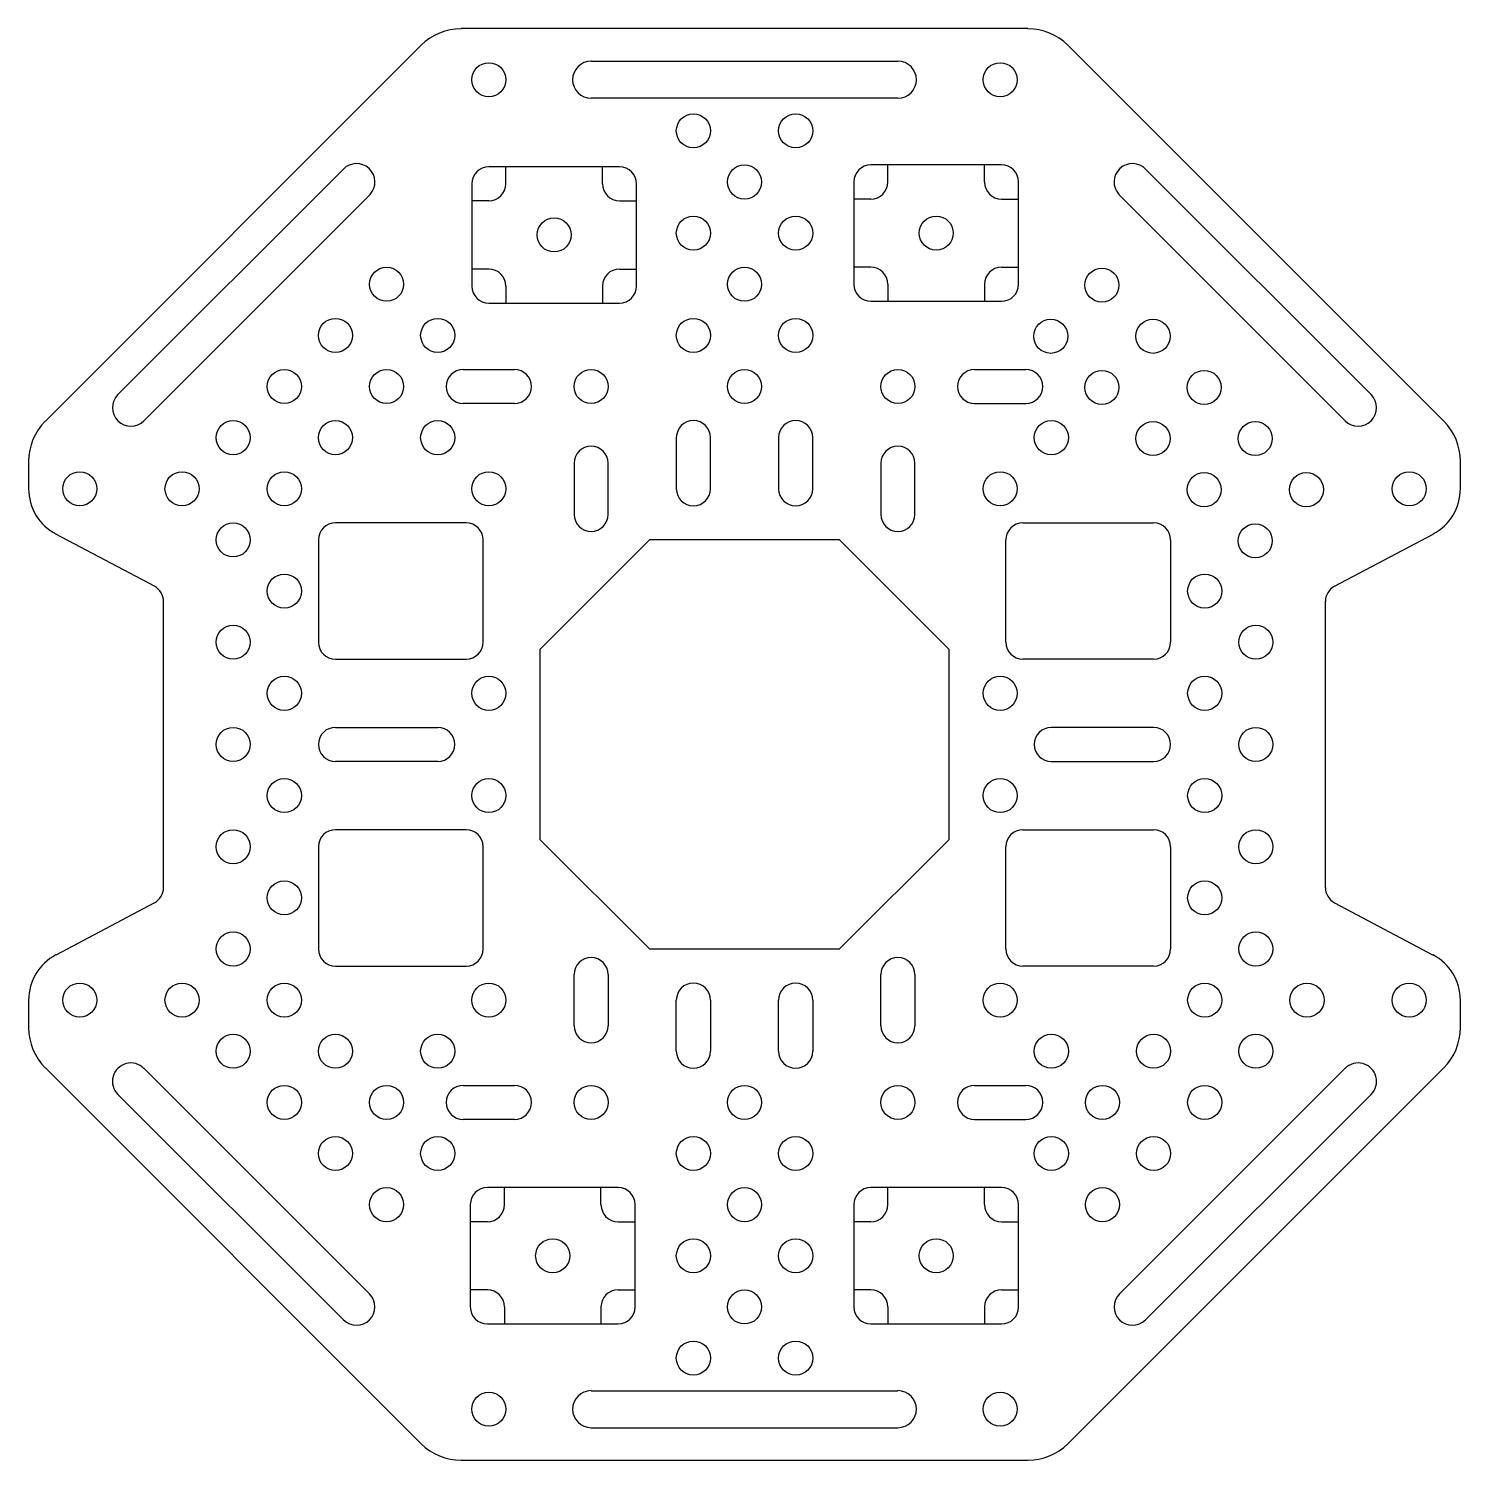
# Model space of a CAD drawing. Header units: millimetres. Extents: x 93 to 219, y 131 to 257.
import ezdxf

# ---------------------------------------------------------------- set-up
doc = ezdxf.new("R2010")
doc.units = ezdxf.units.MM
doc.layers.add('Default', color=7, linetype='Continuous')

msp = doc.modelspace()

# ---------------------------------------------------------------- linework, layer by layer
at = {"layer": 'Default', "color": 7, "linetype": 'Continuous'}
for p, q in [((181.03, 257.5), (131.17, 257.5)), ((127.63, 256.03), (94.57, 222.96)), ((217.63, 222.96), (184.56, 256.03)), ((142.6, 254.62), (169.6, 254.62)), ((169.6, 251.37), (142.6, 251.37)), ((100.95, 225.29), (120.77, 245.11)), ((145.1, 245.34), (133.6, 245.34)), ((135.1, 243.84), (135.1, 245.34)), ((143.6, 243.84), (143.6, 245.34)), ((178.72, 245.5), (167.22, 245.5)), ((168.72, 244), (168.72, 245.5)), ((177.22, 244), (177.22, 245.5)), ((191.34, 245.2), (191.43, 245.11)), ((191.43, 245.11), (211.25, 225.29)), ((132.1, 243.84), (132.1, 234.84)), ((146.6, 234.84), (146.6, 243.84)), ((165.72, 244), (165.72, 235)), ((180.22, 235), (180.22, 244)), ((123.15, 242.89), (103.25, 222.99)), ((133.6, 242.34), (132.1, 242.34)), ((145.1, 242.34), (146.6, 242.34)), ((167.22, 242.5), (165.72, 242.5)), ((178.72, 242.5), (180.22, 242.5)), ((208.95, 222.99), (189.05, 242.89)), ((133.6, 236.34), (132.1, 236.34)), ((145.1, 236.34), (146.6, 236.34)), ((167.22, 236.5), (165.72, 236.5)), ((178.72, 236.5), (180.22, 236.5)), ((135.1, 234.84), (135.1, 233.34)), ((143.6, 234.84), (143.6, 233.34)), ((168.72, 235), (168.72, 233.5)), ((177.22, 235), (177.22, 233.5)), ((133.6, 233.34), (145.1, 233.34)), ((167.22, 233.5), (178.72, 233.5)), ((131.35, 227.5), (135.85, 227.5)), ((176.35, 227.5), (180.85, 227.5)), ((135.85, 224.5), (131.35, 224.5)), ((176.35, 224.5), (180.85, 224.5)), ((150.1, 221.5), (150.1, 217)), ((153.1, 217), (153.1, 221.5)), ((159.1, 221.5), (159.1, 217)), ((162.1, 217), (162.1, 221.5)), ((93.1, 219.42), (93.1, 217)), ((141.1, 219.25), (141.1, 214.75)), ((144.1, 214.75), (144.1, 219.25)), ((168.1, 219.25), (168.1, 214.75)), ((171.1, 214.75), (171.1, 219.25)), ((219.1, 217), (219.1, 219.42)), ((104.18, 208.42), (95.49, 213.02)), ((131.6, 214), (120.1, 214)), ((180.6, 214), (192.1, 214)), ((208.02, 208.42), (216.71, 213.02)), ((118.6, 212.5), (118.6, 203.5)), ((133.1, 203.5), (133.1, 212.5)), ((147.74, 212.5), (138.1, 202.86)), ((164.46, 212.5), (147.74, 212.5)), ((174.1, 202.86), (164.46, 212.5)), ((179.1, 203.5), (179.1, 212.5)), ((193.6, 212.5), (193.6, 203.5)), ((104.97, 181.88), (104.97, 207.11)), ((207.22, 181.88), (207.22, 207.11)), ((120.1, 202), (131.6, 202)), ((138.1, 202.86), (138.1, 186.14)), ((174.1, 186.14), (174.1, 202.86)), ((192.1, 202), (180.6, 202)), ((120.1, 196), (129.1, 196)), ((192.1, 196), (183.1, 196)), ((129.1, 193), (120.1, 193)), ((183.1, 193), (192.1, 193)), ((131.6, 187), (120.1, 187)), ((180.6, 187), (192.1, 187)), ((118.6, 185.5), (118.6, 176.5)), ((133.1, 176.5), (133.1, 185.5)), ((138.1, 186.14), (147.74, 176.5)), ((164.46, 176.5), (174.1, 186.14)), ((179.1, 176.5), (179.1, 185.5)), ((193.6, 185.5), (193.6, 176.5)), ((104.18, 180.57), (95.49, 175.97)), ((208.02, 180.57), (216.71, 175.97)), ((147.74, 176.5), (164.46, 176.5)), ((120.1, 175), (131.6, 175)), ((141.1, 169.75), (141.1, 174.25)), ((144.1, 174.25), (144.1, 169.75)), ((168.1, 169.75), (168.1, 174.25)), ((171.1, 174.25), (171.1, 169.75)), ((192.1, 175), (180.6, 175)), ((93.1, 172), (93.1, 169.57)), ((150.1, 167.5), (150.1, 172)), ((153.1, 172), (153.1, 167.5)), ((159.1, 167.5), (159.1, 172)), ((162.1, 172), (162.1, 167.5)), ((219.1, 169.57), (219.1, 172)), ((94.57, 166.03), (127.63, 132.96)), ((103.2, 166.05), (103.21, 166.04)), ((103.25, 166), (123.1, 146.14)), ((184.56, 132.96), (217.63, 166.03)), ((189.09, 146.14), (209, 166.05)), ((209, 166.05), (208.98, 166.04)), ((131.35, 164.5), (135.85, 164.5)), ((176.35, 164.5), (180.85, 164.5)), ((120.81, 143.85), (100.95, 163.7)), ((211.25, 163.7), (191.39, 143.85)), ((135.85, 161.5), (131.35, 161.5)), ((176.35, 161.5), (180.85, 161.5)), ((144.97, 155.5), (133.47, 155.5)), ((134.97, 154), (134.97, 155.5)), ((143.47, 154), (143.47, 155.5)), ((178.72, 155.5), (167.22, 155.5)), ((168.72, 154), (168.72, 155.5)), ((177.22, 154), (177.22, 155.5)), ((131.97, 154), (131.97, 145)), ((146.47, 145), (146.47, 154)), ((165.72, 154), (165.72, 145)), ((180.22, 145), (180.22, 154)), ((133.47, 152.5), (131.97, 152.5)), ((144.97, 152.5), (146.47, 152.5)), ((167.22, 152.5), (165.72, 152.5)), ((178.72, 152.5), (180.22, 152.5)), ((133.47, 146.5), (131.97, 146.5)), ((144.97, 146.5), (146.47, 146.5)), ((167.22, 146.5), (165.72, 146.5)), ((178.72, 146.5), (180.22, 146.5)), ((134.97, 145), (134.97, 143.5)), ((143.47, 145), (143.47, 143.5)), ((168.72, 145), (168.72, 143.5)), ((177.22, 145), (177.22, 143.5)), ((133.47, 143.5), (144.97, 143.5)), ((167.22, 143.5), (178.72, 143.5)), ((142.6, 137.62), (169.6, 137.62)), ((142.6, 134.37), (169.6, 134.37)), ((131.17, 131.5), (181.03, 131.5))]:
    msp.add_line(p, q, dxfattribs=at)
for centre in [(133.6, 253), (178.6, 253), (151.6, 248.5), (160.6, 248.5), (156.1, 244), (139.35, 239.34), (151.6, 239.5), (160.6, 239.5), (172.97, 239.5), (124.6, 235), (156.1, 235), (187.55, 234.92), (120.1, 230.5), (129.1, 230.5), (151.6, 230.5), (160.6, 230.5), (183.05, 230.42), (192.05, 230.42), (115.6, 226), (124.6, 226), (142.6, 226), (156.1, 226), (169.6, 226), (187.55, 225.92), (196.55, 225.92), (111.1, 221.5), (120.1, 221.5), (129.1, 221.5), (183.1, 221.5), (192.05, 221.42), (201.05, 221.42), (97.6, 217), (106.6, 217), (115.6, 217), (133.6, 217), (178.6, 217), (196.55, 216.92), (205.55, 216.92), (214.6, 217), (111.1, 212.5), (201.05, 212.42), (115.6, 208), (196.6, 208), (111.1, 203.5), (201.1, 203.5), (115.6, 199), (133.6, 199), (178.6, 199), (196.6, 199), (111.1, 194.5), (201.1, 194.5), (115.6, 190), (133.6, 190), (178.6, 190), (196.6, 190), (111.1, 185.5), (201.1, 185.5), (115.6, 181), (196.6, 181), (111.1, 176.5), (201.1, 176.5), (97.6, 172), (106.6, 172), (115.6, 172), (133.6, 172), (178.6, 172), (196.6, 172), (205.6, 172), (214.6, 172), (111.1, 167.5), (120.1, 167.5), (129.1, 167.5), (183.1, 167.5), (192.1, 167.5), (201.1, 167.5), (115.6, 163), (124.6, 163), (142.6, 163), (156.1, 163), (169.6, 163), (187.6, 163), (196.6, 163), (120.1, 158.5), (129.1, 158.5), (151.6, 158.5), (160.6, 158.5), (183.1, 158.5), (192.1, 158.5), (124.6, 154), (156.1, 154), (187.6, 154), (139.22, 149.5), (151.6, 149.5), (160.6, 149.5), (172.97, 149.5), (156.1, 145), (151.6, 140.5), (160.6, 140.5), (133.6, 136), (178.6, 136)]:
    msp.add_circle(centre, 1.5, dxfattribs=at)
for centre, radius, start, end in [((131.23, 252.35), 5.14, 90.6671, 134.3329), ((180.97, 252.35), 5.14, 45.6671, 89.3329), ((142.6, 253), 1.63, 90, 270), ((169.6, 253), 1.63, 270, 90), ((121.96, 244), 1.62, 317.1465, 136.695), ((133.6, 243.84), 1.5, 90, 180), ((145.1, 243.84), 1.5, 0, 90), ((167.22, 244), 1.5, 90, 180), ((178.72, 244), 1.5, 0, 90), ((190.24, 244), 1.62, 43.305, 222.8535), ((133.6, 243.84), 1.5, 270, 0), ((145.1, 243.84), 1.5, 180, 270), ((167.22, 244), 1.5, 270, 0), ((178.72, 244), 1.5, 180, 270), ((133.6, 234.84), 1.5, 0, 90), ((145.1, 234.84), 1.5, 90, 180), ((167.22, 235), 1.5, 0, 90), ((178.72, 235), 1.5, 90, 180), ((133.6, 234.84), 1.5, 180, 270), ((145.1, 234.84), 1.5, 270, 0), ((167.22, 235), 1.5, 180, 270), ((178.72, 235), 1.5, 270, 0), ((131.35, 226), 1.5, 90, 270), ((135.85, 226), 1.5, 270, 90), ((176.35, 226), 1.5, 90, 270), ((180.85, 226), 1.5, 270, 90), ((102.1, 224.14), 1.62, 135, 315), ((210.1, 224.14), 1.62, 225, 45), ((98.1, 219.42), 5, 134.9617, 180), ((151.6, 221.5), 1.5, 0, 180), ((160.6, 221.5), 1.5, 0, 180), ((214.1, 219.42), 5, 0, 45.0383), ((142.6, 219.25), 1.5, 0, 180), ((169.6, 219.25), 1.5, 0, 180), ((97.6, 217), 4.5, 180, 242.0845), ((151.6, 217), 1.5, 180, 0), ((160.6, 217), 1.5, 180, 0), ((214.6, 217), 4.5, 297.9155, 0), ((142.6, 214.75), 1.5, 180, 0), ((169.6, 214.75), 1.5, 180, 0), ((120.1, 212.5), 1.5, 90, 180), ((131.6, 212.5), 1.5, 0, 90), ((180.6, 212.5), 1.5, 90, 180), ((192.1, 212.5), 1.5, 0, 90), ((103.47, 207.09), 1.5, 359.3125, 62.0845), ((208.72, 207.09), 1.5, 117.9155, 180.6875), ((120.1, 203.5), 1.5, 180, 270), ((131.6, 203.5), 1.5, 270, 0), ((180.6, 203.5), 1.5, 180, 270), ((192.1, 203.5), 1.5, 270, 0), ((120.1, 194.5), 1.5, 90, 270), ((129.1, 194.5), 1.5, 270, 90), ((183.1, 194.5), 1.5, 90, 270), ((192.1, 194.5), 1.5, 270, 90), ((120.1, 185.5), 1.5, 90, 180), ((131.6, 185.5), 1.5, 0, 90), ((180.6, 185.5), 1.5, 90, 180), ((192.1, 185.5), 1.5, 0, 90), ((103.47, 181.9), 1.5, 297.9155, 0.6875), ((208.72, 181.9), 1.5, 179.3125, 242.0845), ((120.1, 176.5), 1.5, 180, 270), ((131.6, 176.5), 1.5, 270, 0), ((180.6, 176.5), 1.5, 180, 270), ((192.1, 176.5), 1.5, 270, 0), ((97.6, 172), 4.5, 117.8931, 180), ((142.6, 174.25), 1.5, 0, 180), ((169.6, 174.25), 1.5, 0, 180), ((214.6, 172), 4.5, 0, 62.0845), ((151.6, 172), 1.5, 0, 180), ((160.6, 172), 1.5, 0, 180), ((98.1, 169.57), 5, 180, 225.0383), ((142.6, 169.75), 1.5, 180, 0), ((169.6, 169.75), 1.5, 180, 0), ((214.1, 169.57), 5, 314.9617, 360), ((102.1, 164.85), 1.62, 44.8961, 225), ((151.6, 167.5), 1.5, 180, 0), ((160.6, 167.5), 1.5, 180, 0), ((210.1, 164.85), 1.62, 314.8961, 135), ((131.35, 163), 1.5, 90, 270), ((135.85, 163), 1.5, 270, 90), ((176.35, 163), 1.5, 90, 270), ((180.85, 163), 1.5, 270, 90), ((133.47, 154), 1.5, 90, 180), ((144.97, 154), 1.5, 0, 90), ((167.22, 154), 1.5, 90, 180), ((178.72, 154), 1.5, 0, 90), ((133.47, 154), 1.5, 270, 0), ((144.97, 154), 1.5, 180, 270), ((167.22, 154), 1.5, 270, 0), ((178.72, 154), 1.5, 180, 270), ((133.47, 145), 1.5, 0, 90), ((144.97, 145), 1.5, 90, 180), ((167.22, 145), 1.5, 0, 90), ((178.72, 145), 1.5, 90, 180), ((121.96, 145), 1.62, 225, 45), ((133.47, 145), 1.5, 180, 270), ((144.97, 145), 1.5, 270, 0), ((167.22, 145), 1.5, 180, 270), ((178.72, 145), 1.5, 270, 0), ((190.24, 145), 1.62, 135, 315), ((142.6, 136), 1.63, 90, 270), ((169.6, 136), 1.63, 270, 90), ((131.23, 136.64), 5.14, 225.6671, 269.3329), ((180.97, 136.64), 5.14, 270.6671, 314.3329)]:
    msp.add_arc(centre, radius, start, end, dxfattribs=at)

doc.saveas('drawing.dxf')
